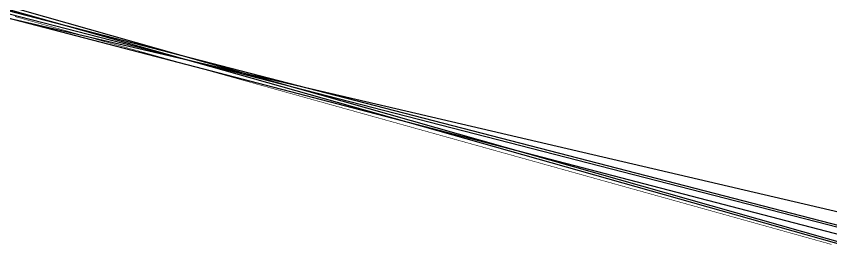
# Model space of a CAD drawing. Header units: millimetres. Extents: x 570799 to 573608, y 785064 to 785926.
# Drawn here: x 571501 to 572204, y 785372 to 785569 of the extents above; entities that cross this region are included whole.
import ezdxf

# ---------------------------------------------------------------- set-up
doc = ezdxf.new("R2010")
doc.units = ezdxf.units.MM

msp = doc.modelspace()

# ---------------------------------------------------------------- linework, layer by layer
for p, direction in [((571281.25, 785637.62), (0.9620758, -0.2727824)), ((571396.95, 785601.75), (-0.9624116, 0.271595)), ((571279.46, 785629.11), (0.9681147, -0.2505073)), ((571395.36, 785596.07), (-0.9684204, 0.2493228)), ((571278.29, 785623.55), (0.9676477, -0.2523052)), ((571393.78, 785590.39), (-0.9737448, 0.2276423))]:
    msp.add_xline(p, direction)
at = {"color": 1, "const_width": 0.5, "flags": 128}
msp.add_lwpolyline([(571500.22, 785568.34), (571501.18, 785568.07), (571502.14, 785567.8), (571503.11, 785567.53), (571504.07, 785567.26), (571505.03, 785567), (571505.99, 785566.73), (571506.96, 785566.46), (571507.92, 785566.19), (571508.88, 785565.92), (571509.85, 785565.65), (571510.81, 785565.38), (571511.77, 785565.11), (571512.74, 785564.85), (571513.7, 785564.58), (571514.66, 785564.31), (571515.63, 785564.04), (571516.59, 785563.77), (571517.55, 785563.5), (571518.52, 785563.23), (571519.48, 785562.96), (571520.44, 785562.69), (571521.41, 785562.43), (571522.37, 785562.16), (571523.33, 785561.89), (571524.3, 785561.62), (571525.26, 785561.35), (571526.22, 785561.08), (571527.18, 785560.81), (571528.15, 785560.54), (571529.11, 785560.28), (571530.07, 785560.01), (571531.04, 785559.74), (571532, 785559.47), (571532.96, 785559.2), (571533.93, 785558.93), (571534.89, 785558.66), (571535.85, 785558.39), (571536.82, 785558.12), (571537.78, 785557.86), (571538.74, 785557.59), (571539.71, 785557.32), (571540.67, 785557.05), (571541.63, 785556.78), (571542.6, 785556.51), (571543.56, 785556.24), (571544.52, 785555.97), (571545.49, 785555.71), (571546.45, 785555.44), (571547.41, 785555.17), (571548.38, 785554.9), (571549.34, 785554.63), (571550.3, 785554.36), (571551.26, 785554.09), (571552.23, 785553.82), (571553.19, 785553.56), (571554.15, 785553.29), (571555.12, 785553.02), (571556.08, 785552.75), (571557.04, 785552.48), (571558.01, 785552.21), (571558.97, 785551.94), (571559.93, 785551.67), (571560.9, 785551.4), (571561.86, 785551.14), (571562.82, 785550.87), (571563.79, 785550.6), (571564.75, 785550.33), (571565.71, 785550.06), (571566.68, 785549.79), (571567.64, 785549.52), (571568.6, 785549.25), (571569.57, 785548.99), (571570.53, 785548.72), (571571.49, 785548.45), (571572.46, 785548.18), (571573.42, 785547.91), (571574.38, 785547.64), (571575.34, 785547.37), (571576.31, 785547.1), (571577.27, 785546.83), (571578.23, 785546.57), (571579.2, 785546.3), (571580.16, 785546.03), (571581.12, 785545.76), (571582.09, 785545.49), (571583.05, 785545.22), (571584.01, 785544.95), (571584.98, 785544.68), (571585.94, 785544.42), (571586.9, 785544.15), (571587.87, 785543.88), (571588.83, 785543.61), (571589.79, 785543.34), (571590.76, 785543.07), (571591.72, 785542.8), (571592.68, 785542.53), (571593.65, 785542.27), (571594.61, 785542), (571595.57, 785541.73), (571596.53, 785541.46), (571597.5, 785541.19), (571598.46, 785540.92), (571599.42, 785540.65), (571600.39, 785540.38), (571601.35, 785540.11), (571602.31, 785539.85), (571603.28, 785539.58), (571604.24, 785539.31), (571605.2, 785539.04), (571606.17, 785538.77), (571607.13, 785538.5), (571608.09, 785538.23), (571609.06, 785537.96), (571610.02, 785537.7), (571610.98, 785537.43), (571611.95, 785537.16), (571612.91, 785536.89), (571613.87, 785536.62), (571614.84, 785536.35), (571615.8, 785536.08), (571616.76, 785535.81), (571617.73, 785535.55), (571618.69, 785535.28), (571619.65, 785535.01), (571620.61, 785534.74), (571621.58, 785534.47), (571622.54, 785534.2), (571623.5, 785533.93), (571624.47, 785533.66), (571625.43, 785533.39), (571626.39, 785533.13), (571627.36, 785532.86), (571628.32, 785532.59), (571629.28, 785532.32), (571630.25, 785532.05), (571631.21, 785531.78), (571632.17, 785531.51), (571633.14, 785531.24), (571634.1, 785530.98), (571635.06, 785530.71), (571636.03, 785530.44), (571636.99, 785530.17), (571637.95, 785529.9), (571638.92, 785529.63), (571639.88, 785529.36), (571640.84, 785529.09), (571641.81, 785528.82), (571642.77, 785528.56), (571643.73, 785528.29), (571644.69, 785528.02), (571645.66, 785527.75), (571646.62, 785527.48), (571647.58, 785527.21), (571648.55, 785526.94), (571649.51, 785526.67), (571650.47, 785526.41), (571651.44, 785526.14), (571652.4, 785525.87), (571653.36, 785525.6), (571654.33, 785525.33), (571655.29, 785525.06), (571656.25, 785524.79), (571657.22, 785524.52), (571658.18, 785524.26), (571659.14, 785523.99), (571660.11, 785523.72), (571661.07, 785523.45), (571662.03, 785523.18), (571663, 785522.91), (571663.96, 785522.64), (571664.92, 785522.37), (571665.88, 785522.1), (571666.85, 785521.84), (571667.81, 785521.57), (571668.77, 785521.3), (571669.74, 785521.03), (571670.7, 785520.76), (571671.66, 785520.49), (571672.63, 785520.22), (571673.59, 785519.95), (571674.55, 785519.69), (571675.52, 785519.42), (571676.48, 785519.15), (571677.44, 785518.88), (571678.41, 785518.61), (571679.37, 785518.34), (571680.33, 785518.07), (571681.3, 785517.8), (571682.26, 785517.53), (571683.22, 785517.27), (571684.19, 785517), (571685.15, 785516.73), (571686.11, 785516.46), (571687.08, 785516.19), (571688.04, 785515.92), (571689, 785515.65), (571689.96, 785515.38), (571690.93, 785515.12), (571691.89, 785514.85), (571692.85, 785514.58), (571693.82, 785514.31), (571694.78, 785514.04), (571695.74, 785513.77), (571696.71, 785513.5), (571697.67, 785513.23), (571698.63, 785512.97), (571699.6, 785512.7), (571700.56, 785512.43), (571701.52, 785512.16), (571702.49, 785511.89), (571703.45, 785511.62), (571704.41, 785511.35), (571705.38, 785511.08), (571706.34, 785510.81), (571707.3, 785510.55), (571708.27, 785510.28), (571709.23, 785510.01), (571710.19, 785509.74), (571711.15, 785509.47), (571712.12, 785509.2), (571713.08, 785508.93), (571714.04, 785508.66), (571715.01, 785508.4), (571715.97, 785508.13), (571716.93, 785507.86), (571717.9, 785507.59), (571718.86, 785507.32), (571719.82, 785507.05), (571720.79, 785506.78), (571721.75, 785506.51), (571722.71, 785506.25), (571723.68, 785505.98), (571724.64, 785505.71), (571725.6, 785505.44), (571726.57, 785505.17), (571727.53, 785504.9), (571728.49, 785504.63), (571729.46, 785504.36), (571730.42, 785504.09), (571731.38, 785503.83), (571732.35, 785503.56), (571733.31, 785503.29), (571734.27, 785503.02), (571735.23, 785502.75), (571736.2, 785502.48), (571737.16, 785502.21), (571738.12, 785501.94), (571739.09, 785501.68), (571740.05, 785501.41), (571741.01, 785501.14), (571741.98, 785500.87), (571742.94, 785500.6), (571743.9, 785500.33), (571744.87, 785500.06), (571745.83, 785499.79), (571746.79, 785499.52), (571747.76, 785499.26), (571748.72, 785498.99), (571749.68, 785498.72), (571750.65, 785498.45), (571751.61, 785498.18), (571752.57, 785497.91), (571753.54, 785497.64), (571754.5, 785497.37), (571755.46, 785497.11), (571756.43, 785496.84), (571757.39, 785496.57), (571758.35, 785496.3), (571759.31, 785496.03), (571760.28, 785495.76), (571761.24, 785495.49), (571762.2, 785495.22), (571763.17, 785494.96), (571764.13, 785494.69), (571765.09, 785494.42), (571766.06, 785494.15), (571767.02, 785493.88), (571767.98, 785493.61), (571768.95, 785493.34), (571769.91, 785493.07), (571770.87, 785492.8), (571771.84, 785492.54), (571772.8, 785492.27), (571773.76, 785492), (571774.73, 785491.73), (571775.69, 785491.46), (571776.65, 785491.19), (571777.62, 785490.92), (571778.58, 785490.65), (571779.54, 785490.39), (571780.5, 785490.12), (571781.47, 785489.85), (571782.43, 785489.58), (571783.39, 785489.31), (571784.36, 785489.04), (571785.32, 785488.77), (571786.28, 785488.5), (571787.25, 785488.23), (571788.21, 785487.97), (571789.17, 785487.7), (571790.14, 785487.43), (571791.1, 785487.16), (571792.06, 785486.89), (571793.03, 785486.62), (571793.99, 785486.35), (571794.95, 785486.08), (571795.92, 785485.82), (571796.88, 785485.55), (571797.84, 785485.28), (571798.81, 785485.01), (571799.77, 785484.74), (571800.73, 785484.47), (571801.7, 785484.2), (571802.66, 785483.93), (571803.62, 785483.67), (571804.58, 785483.4), (571805.55, 785483.13), (571806.51, 785482.86), (571807.47, 785482.59), (571808.44, 785482.32), (571809.4, 785482.05), (571810.36, 785481.78), (571811.33, 785481.51), (571812.29, 785481.25), (571813.25, 785480.98), (571814.22, 785480.71), (571815.18, 785480.44), (571816.14, 785480.17), (571817.11, 785479.9), (571818.07, 785479.63), (571819.03, 785479.36), (571820, 785479.1), (571820.96, 785478.83), (571821.92, 785478.56), (571822.89, 785478.29), (571823.85, 785478.02), (571824.81, 785477.75), (571825.78, 785477.48), (571826.74, 785477.21), (571827.7, 785476.95), (571828.66, 785476.68), (571829.63, 785476.41), (571830.59, 785476.14), (571831.55, 785475.87), (571832.52, 785475.6), (571833.48, 785475.33), (571834.44, 785475.06), (571835.41, 785474.79), (571836.37, 785474.53), (571837.33, 785474.26), (571838.3, 785473.99), (571839.26, 785473.72), (571840.22, 785473.45), (571841.19, 785473.18), (571842.15, 785472.91), (571843.11, 785472.64), (571844.08, 785472.38), (571845.04, 785472.11), (571846, 785471.84), (571846.97, 785471.57), (571847.93, 785471.3), (571848.89, 785471.03), (571849.85, 785470.76), (571850.82, 785470.49), (571851.78, 785470.22), (571852.74, 785469.96), (571853.71, 785469.69), (571854.67, 785469.42), (571855.63, 785469.15), (571856.6, 785468.88), (571857.56, 785468.61), (571858.52, 785468.34), (571859.49, 785468.07), (571860.45, 785467.81), (571861.41, 785467.54), (571862.38, 785467.27), (571863.34, 785467), (571864.3, 785466.73), (571865.27, 785466.46), (571866.23, 785466.19), (571867.19, 785465.92), (571868.16, 785465.66), (571869.12, 785465.39), (571870.08, 785465.12), (571871.05, 785464.85), (571872.01, 785464.58), (571872.97, 785464.31), (571873.93, 785464.04), (571874.9, 785463.77), (571875.86, 785463.5), (571876.82, 785463.24), (571877.79, 785462.97), (571878.75, 785462.7), (571879.71, 785462.43), (571880.68, 785462.16), (571881.64, 785461.89), (571882.6, 785461.62), (571883.57, 785461.35), (571884.53, 785461.09), (571885.49, 785460.82), (571886.46, 785460.55), (571887.42, 785460.28), (571888.38, 785460.01), (571889.35, 785459.74), (571890.31, 785459.47), (571891.27, 785459.2), (571892.24, 785458.93), (571893.2, 785458.67), (571894.16, 785458.4), (571895.13, 785458.13), (571896.09, 785457.86), (571897.05, 785457.59), (571898.01, 785457.32), (571898.98, 785457.05), (571899.94, 785456.78), (571900.9, 785456.52), (571901.87, 785456.25), (571902.83, 785455.98), (571903.79, 785455.71), (571904.76, 785455.44), (571905.72, 785455.17), (571906.68, 785454.9), (571907.65, 785454.63), (571908.61, 785454.37), (571909.57, 785454.1), (571910.54, 785453.83), (571911.5, 785453.56), (571912.46, 785453.29), (571913.43, 785453.02), (571914.39, 785452.75), (571915.35, 785452.48), (571916.32, 785452.21), (571917.28, 785451.95), (571918.24, 785451.68), (571919.2, 785451.41), (571920.17, 785451.14), (571921.13, 785450.87), (571922.09, 785450.6), (571923.06, 785450.33), (571924.02, 785450.06), (571924.98, 785449.8), (571925.95, 785449.53), (571926.91, 785449.26), (571927.87, 785448.99), (571928.84, 785448.72), (571929.8, 785448.45), (571930.76, 785448.18), (571931.73, 785447.91), (571932.69, 785447.65), (571933.65, 785447.38), (571934.62, 785447.11), (571935.58, 785446.84), (571936.54, 785446.57), (571937.51, 785446.3), (571938.47, 785446.03), (571939.43, 785445.76), (571940.4, 785445.49), (571941.36, 785445.23), (571942.32, 785444.96), (571943.28, 785444.69), (571944.25, 785444.42), (571945.21, 785444.15), (571946.17, 785443.88), (571947.14, 785443.61), (571948.1, 785443.34), (571949.06, 785443.08), (571950.03, 785442.81), (571950.99, 785442.54), (571951.95, 785442.27), (571952.92, 785442), (571953.88, 785441.73), (571954.84, 785441.46), (571955.81, 785441.19), (571956.77, 785440.92), (571957.73, 785440.66), (571958.7, 785440.39), (571959.66, 785440.12), (571960.62, 785439.85), (571961.59, 785439.58), (571962.55, 785439.31), (571963.51, 785439.04), (571964.47, 785438.77), (571965.44, 785438.51), (571966.4, 785438.24), (571967.36, 785437.97), (571968.33, 785437.7), (571969.29, 785437.43), (571970.25, 785437.16), (571971.22, 785436.89), (571972.18, 785436.62), (571973.14, 785436.36), (571974.11, 785436.09), (571975.07, 785435.82), (571976.03, 785435.55), (571977, 785435.28), (571977.96, 785435.01), (571978.92, 785434.74), (571979.89, 785434.47), (571980.85, 785434.2), (571981.81, 785433.94), (571982.78, 785433.67), (571983.74, 785433.4), (571984.7, 785433.13), (571985.67, 785432.86), (571986.63, 785432.59), (571987.59, 785432.32), (571988.55, 785432.05), (571989.52, 785431.79), (571990.48, 785431.52), (571991.44, 785431.25), (571992.41, 785430.98), (571993.37, 785430.71), (571994.33, 785430.44), (571995.3, 785430.17), (571996.26, 785429.9), (571997.22, 785429.63), (571998.19, 785429.37), (571999.15, 785429.1), (572000.11, 785428.83), (572001.08, 785428.56), (572002.04, 785428.29), (572003, 785428.02), (572003.97, 785427.75), (572004.93, 785427.48), (572005.89, 785427.22), (572006.86, 785426.95), (572007.82, 785426.68), (572008.78, 785426.41), (572009.75, 785426.14), (572010.71, 785425.87), (572011.67, 785425.6), (572012.63, 785425.33), (572013.6, 785425.07), (572014.56, 785424.8), (572015.52, 785424.53), (572016.49, 785424.26), (572017.45, 785423.99), (572018.41, 785423.72), (572019.38, 785423.45), (572020.34, 785423.18), (572021.3, 785422.91), (572022.27, 785422.65), (572023.23, 785422.38), (572024.19, 785422.11), (572025.16, 785421.84), (572026.12, 785421.57), (572027.08, 785421.3), (572028.05, 785421.03), (572029.01, 785420.76), (572029.97, 785420.5), (572030.94, 785420.23), (572031.9, 785419.96), (572032.86, 785419.69), (572033.82, 785419.42), (572034.79, 785419.15), (572035.75, 785418.88), (572036.71, 785418.61), (572037.68, 785418.35), (572038.64, 785418.08), (572039.6, 785417.81), (572040.57, 785417.54), (572041.53, 785417.27), (572042.49, 785417), (572043.46, 785416.73), (572044.42, 785416.46), (572045.38, 785416.19), (572046.35, 785415.93), (572047.31, 785415.66), (572048.27, 785415.39), (572049.24, 785415.12), (572050.2, 785414.85), (572051.16, 785414.58), (572052.13, 785414.31), (572053.09, 785414.04), (572054.05, 785413.78), (572055.02, 785413.51), (572055.98, 785413.24), (572056.94, 785412.97), (572057.9, 785412.7), (572058.87, 785412.43), (572059.83, 785412.16), (572060.79, 785411.89), (572061.76, 785411.62), (572062.72, 785411.36), (572063.68, 785411.09), (572064.65, 785410.82), (572065.61, 785410.55), (572066.57, 785410.28), (572067.54, 785410.01), (572068.5, 785409.74), (572069.46, 785409.47), (572070.43, 785409.21), (572071.39, 785408.94), (572072.35, 785408.67), (572073.32, 785408.4), (572074.28, 785408.13), (572075.24, 785407.86), (572076.21, 785407.59), (572077.17, 785407.32), (572078.13, 785407.06), (572079.1, 785406.79), (572080.06, 785406.52), (572081.02, 785406.25), (572081.98, 785405.98), (572082.95, 785405.71), (572083.91, 785405.44), (572084.87, 785405.17), (572085.84, 785404.9), (572086.8, 785404.64), (572087.76, 785404.37), (572088.73, 785404.1), (572089.69, 785403.83), (572090.65, 785403.56), (572091.62, 785403.29), (572092.58, 785403.02), (572093.54, 785402.75), (572094.51, 785402.49), (572095.47, 785402.22), (572096.43, 785401.95), (572097.4, 785401.68), (572098.36, 785401.41), (572099.32, 785401.14), (572100.29, 785400.87), (572101.25, 785400.6), (572102.21, 785400.33), (572103.17, 785400.07), (572104.14, 785399.8), (572105.1, 785399.53), (572106.06, 785399.26), (572107.03, 785398.99), (572107.99, 785398.72), (572108.95, 785398.45), (572109.92, 785398.18), (572110.88, 785397.92), (572111.84, 785397.65), (572112.81, 785397.38), (572113.77, 785397.11), (572114.73, 785396.84), (572115.7, 785396.57), (572116.66, 785396.3), (572117.62, 785396.03), (572118.59, 785395.77), (572119.55, 785395.5), (572120.51, 785395.23), (572121.48, 785394.96), (572122.44, 785394.69), (572123.4, 785394.42), (572124.37, 785394.15), (572125.33, 785393.88), (572126.29, 785393.61), (572127.25, 785393.35), (572128.22, 785393.08), (572129.18, 785392.81), (572130.14, 785392.54), (572131.11, 785392.27), (572132.07, 785392), (572133.03, 785391.73), (572134, 785391.46), (572134.96, 785391.2), (572135.92, 785390.93), (572136.89, 785390.66), (572137.85, 785390.39), (572138.81, 785390.12), (572139.78, 785389.85), (572140.74, 785389.58), (572141.7, 785389.31), (572142.67, 785389.05), (572143.63, 785388.78), (572144.59, 785388.51), (572145.56, 785388.24), (572146.52, 785387.97), (572147.48, 785387.7), (572148.45, 785387.43), (572149.41, 785387.16), (572150.37, 785386.89), (572151.33, 785386.63), (572152.3, 785386.36), (572153.26, 785386.09), (572154.22, 785385.82), (572155.19, 785385.55), (572156.15, 785385.28), (572157.11, 785385.01), (572158.08, 785384.74), (572159.04, 785384.48), (572160, 785384.21), (572160.97, 785383.94), (572161.93, 785383.67), (572162.89, 785383.4), (572163.86, 785383.13), (572164.82, 785382.86), (572165.78, 785382.59), (572166.75, 785382.32), (572167.71, 785382.06), (572168.67, 785381.79), (572169.64, 785381.52), (572170.6, 785381.25), (572171.56, 785380.98), (572172.52, 785380.71), (572173.49, 785380.44), (572174.45, 785380.17), (572175.41, 785379.91), (572176.38, 785379.64), (572177.34, 785379.37), (572178.3, 785379.1), (572179.27, 785378.83), (572180.23, 785378.56), (572181.19, 785378.29), (572182.16, 785378.02), (572183.12, 785377.76), (572184.08, 785377.49), (572185.05, 785377.22), (572186.01, 785376.95), (572186.97, 785376.68), (572187.94, 785376.41), (572188.9, 785376.14), (572189.86, 785375.87), (572190.83, 785375.6), (572191.79, 785375.34), (572192.75, 785375.07), (572193.72, 785374.8), (572194.68, 785374.53), (572195.64, 785374.26), (572196.6, 785373.99), (572197.57, 785373.72), (572198.53, 785373.45), (572199.49, 785373.19), (572200.46, 785372.92), (572201.42, 785372.65), (572202.38, 785372.38), (572203.35, 785372.11), (572204.31, 785371.84)], dxfattribs=at)

doc.saveas('drawing.dxf')
